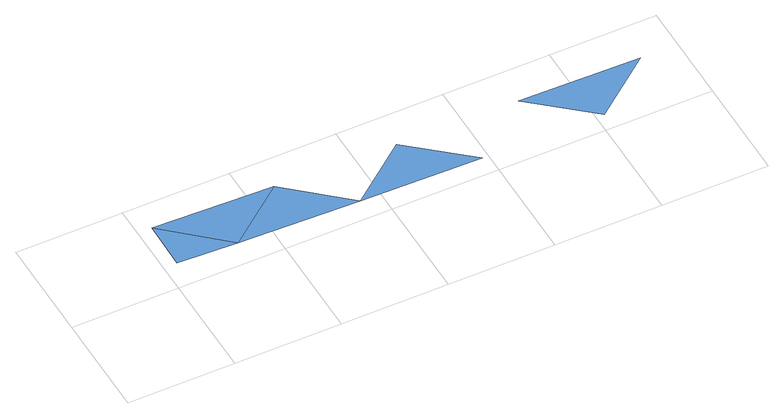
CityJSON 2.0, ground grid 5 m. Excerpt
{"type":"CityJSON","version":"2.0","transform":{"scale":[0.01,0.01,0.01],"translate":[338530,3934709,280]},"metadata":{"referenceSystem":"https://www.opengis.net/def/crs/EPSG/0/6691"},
"CityObjects":{
"waterbody1":{"type":"WaterBody","attributes":{"name":"6","class":"1140","function":"1","WaterBodyRiverFloodingRiskAttribute.description":"3","WaterBodyRiverFloodingRiskAttribute.rankOrg":"1","WaterBodyRiverFloodingRiskAttribute.adminType":"2","WaterBodyRiverFloodingRiskAttribute.scale":"L1"},"geometry":[{"type":"MultiSurface","lod":"1","boundaries":[[[0,1,2]],[[3,1,0]],[[4,3,0]],[[4,5,6]],[[7,8,9]]]}]}
},
"vertices":[
[338,115,38],[59,351,46],[55,120,46],[625,341,35],[905,104,31],[1471,94,30],[1192,330,30],[2325,310,30],[1759,320,30],[2038,84,30]
]}
